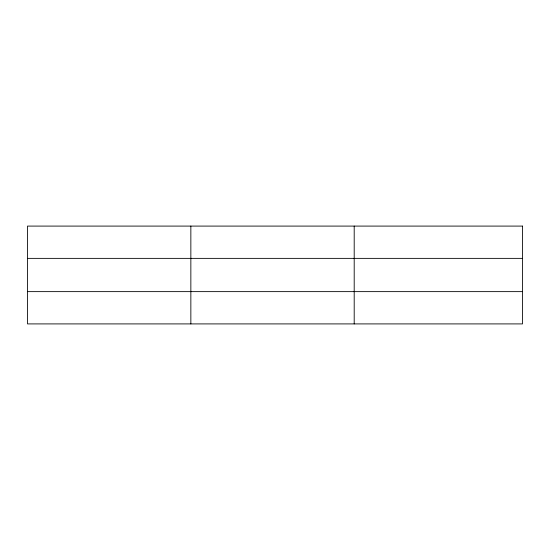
<?xml version="1.0" encoding="UTF-8"?>
<svg xmlns="http://www.w3.org/2000/svg" width="550" height="550" viewBox="0 0 550 550"><rect width="100%" height="100%" fill="white"/><g stroke="black" fill="none" stroke-linecap="round" stroke-linejoin="round"><path stroke-width="0.82" d="M190.85 323.909L190.85 226.091M354.2 323.909L354.2 226.091M27.5 258.369L522.5 258.369M27.5 291.631L522.5 291.631M522.5 226.091L522.5 323.909L27.5 323.909L27.5 226.091L522.5 226.091"/></g></svg>
